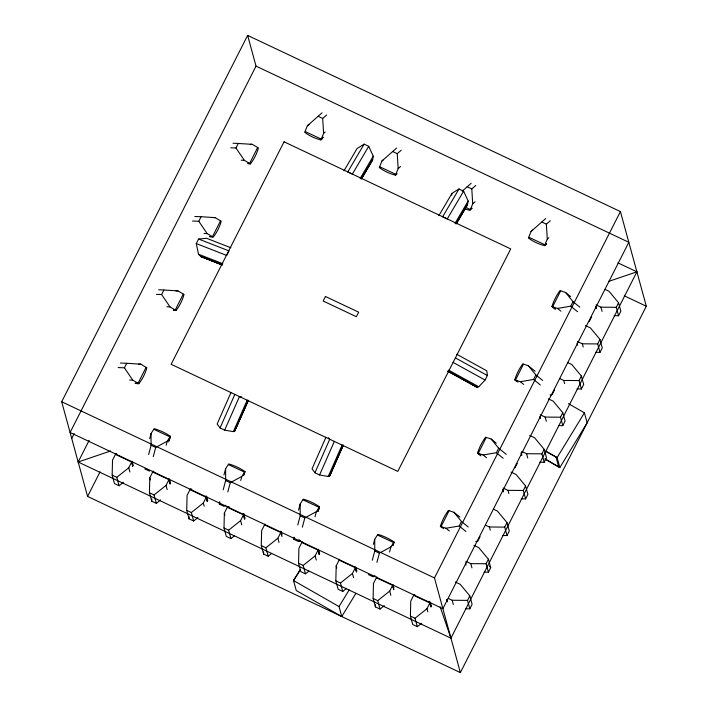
<?xml version="1.0" encoding="UTF-8"?>
<svg xmlns="http://www.w3.org/2000/svg" width="708" height="708" viewBox="0 0 708 708"><rect width="100%" height="100%" fill="white"/><g stroke="black" fill="none" stroke-linecap="round" stroke-linejoin="round"><path stroke-width="1.06" d="M222.268 264.916L200.895 256.544L221.524 264.783M112.165 475.156L112.519 460.191L115.422 454.421L131.644 462.014L128.75 467.784L116.785 477.316L112.165 475.156L114.475 483.591L119.094 485.75L123.36 482.343M149.441 492.768L149.795 477.811L152.698 472.032L168.929 479.635L166.026 485.405L154.061 494.927L149.441 492.768L151.751 501.202L156.371 503.37L160.645 499.963M151.751 501.202L151.804 499.069M186.726 510.388L187.071 495.423L189.974 489.653L206.205 497.246L203.302 503.016L191.346 512.548L186.726 510.388L189.027 518.822L193.647 520.982L197.921 517.583M189.027 518.822L189.08 516.681M224.002 528L224.356 513.043L227.259 507.273L243.49 514.866L240.587 520.637L228.622 530.168L224.002 528L226.312 536.434L230.932 538.602L234.348 535.876M261.279 545.62L261.633 530.655L264.535 524.885L280.766 532.478L277.863 538.248L265.898 547.78L261.279 545.62L263.588 554.054L268.208 556.214L271.624 553.497M263.588 554.054L263.642 551.913M298.564 563.241L298.909 548.275L301.812 542.505L318.042 550.098L315.14 555.869L303.183 565.4L298.564 563.241L300.865 571.675L305.484 573.834L308.9 571.108M335.84 580.852L336.194 565.887L339.097 560.116L355.327 567.71L352.425 573.489L340.459 583.011L335.84 580.852L338.15 589.286L342.769 591.445L346.185 588.729M373.116 598.472L373.47 583.507L376.373 577.737L392.604 585.33L389.701 591.1L377.736 600.632L373.116 598.472L375.426 606.906L380.046 609.066L384.32 605.659M375.426 606.906L375.479 604.765M410.401 616.084L410.746 601.127L413.649 595.348L429.88 602.942L426.977 608.721L415.021 618.243L410.401 616.084L412.711 624.518L417.322 626.677L421.596 623.279M323.583 137.228L321.14 139.042M471.909 208.391L470.209 209.48M146.007 367.487L146.857 367.762A45.763 42.082 -87.9 0 1 143.609 376.187A45.763 42.082 -87.9 0 1 138.83 383.709L138.148 383.09M175.319 309.9L176.018 310.44A45.763 42.082 -87.9 0 0 180.797 302.918A45.763 42.082 -87.9 0 0 184.045 294.484L183.195 294.209M249.72 163.274L250.402 163.893A45.763 42.082 -87.9 0 0 255.172 156.371A45.763 42.082 -87.9 0 0 258.42 147.937L257.57 147.662M486.219 437.517L485.582 437.163A45.763 34.966 -50.8 0 0 480.856 444.898A45.763 34.966 -50.8 0 0 477.555 453.102L480.936 455.855M523.407 364.239L522.769 363.885A45.763 34.966 -50.8 0 0 518.052 371.62A45.763 34.966 -50.8 0 0 514.743 379.824L516.433 381.205M528.92 237.295L528.407 238.047A45.763 42.56 48.8 0 0 536.186 242.667A45.763 42.56 48.8 0 0 544.638 245.641L544.762 244.711M361.673 178.593L372.576 160.061L373.258 156.194L368.726 146.299L364.116 144.131L357.053 148.574L343.973 170.805M451.651 195.107L451.952 193.417L459.005 188.974L463.616 191.142L468.156 201.037L467.475 204.904L456.571 223.427M212.533 236.543L213.205 237.162A45.763 42.082 -87.9 0 0 217.984 229.64A45.763 42.082 -87.9 0 0 221.232 221.215L220.4 220.914M449.022 510.813L448.394 510.433A45.763 34.966 -50.8 0 0 443.668 518.168A45.763 34.966 -50.8 0 0 440.358 526.371L442.049 527.752M149.68 438.686L151.043 433.544L153.76 429.287L169.982 436.898L170.38 436.287A45.763 34.488 14.9 0 0 162.654 431.862A45.763 34.488 14.9 0 0 154.149 428.676L153.963 429.384M148.636 454.545L151.087 445.297L151.043 433.544M153.247 456.704L155.707 447.465L167.274 441.155L170.035 436.809L169.079 439.925M166.176 445.261L167.274 441.155M168.663 441.942L170.07 436.774M169.283 440.394L170.38 436.287M223.958 474.944L225.604 468.776L228.312 464.519L244.543 472.13L241.826 476.387L240.738 480.502M225.905 505.273L223.985 506.317L219.365 504.158L219.914 502.096M223.188 489.777L225.648 480.528L225.604 468.776M227.808 491.936L230.268 482.697L241.826 476.387M243.632 475.156L244.933 471.519A45.763 34.488 14.9 0 0 237.215 467.094A45.763 34.488 14.9 0 0 228.711 463.908L228.516 464.616M243.72 475.218L244.623 472.006M244.393 473.572L244.933 471.519M298.519 510.176L300.157 504.007L302.874 499.76L319.104 507.362L319.494 506.751A45.763 34.488 14.9 0 0 311.777 502.335A45.763 34.488 14.9 0 0 303.263 499.14L303.077 499.848M300.466 540.505L298.537 541.549L293.926 539.39L294.466 537.337M297.749 525.009L300.21 515.76L300.157 504.007M298.537 541.549L299.086 539.496M302.369 527.177L304.829 517.929L316.387 511.619L319.149 507.273L317.919 511.415M315.025 516.76L316.387 511.619M318.007 511.477L319.184 507.238M318.671 509.831L319.494 506.751M373.355 544.381L374.718 539.248L377.435 534.991L393.657 542.602L390.949 546.859L389.577 551.992M372.311 560.24L374.771 550.992L374.718 539.248M376.921 562.409L379.382 553.16L390.949 546.859M392.754 545.62L394.055 541.983A45.763 34.488 14.9 0 0 386.329 537.567A45.763 34.488 14.9 0 0 377.824 534.372L377.638 535.08M392.843 545.682L393.745 542.47M393.506 544.036L394.055 541.983M544.886 245.003L546.47 243.623M560.577 291.023L559.957 290.616A45.763 34.966 -50.8 0 0 555.24 298.351A45.763 34.966 -50.8 0 0 551.93 306.555L555.311 309.308M322.025 112.829L307.378 125.767L304.732 132.343A45.763 42.56 48.8 0 0 312.511 136.971A45.763 42.56 48.8 0 0 320.963 139.936L322.538 138.556M320.963 139.936L321.211 139.308M326.645 114.997L322.689 118.457L323.6 133.361L321.29 139.113L305.236 131.591M396.586 148.061L381.931 160.999L379.63 166.752L395.852 174.345L398.161 168.601L397.25 153.689L401.206 150.229M379.798 166.831L379.293 167.575A45.763 42.56 48.8 0 0 387.072 172.203A45.763 42.56 48.8 0 0 395.515 175.168L395.648 174.248M470.333 209.772L470.077 210.409A45.763 42.56 48.8 0 1 465.094 208.878M465.253 207.161L470.413 209.577L472.714 203.833L471.802 188.93L475.758 185.461M545.7 218.533L531.053 231.472L528.743 237.215L544.965 244.809L546.549 243.419M544.894 244.871L547.275 239.065L546.364 224.162L550.32 220.692M231.056 392.4L217.144 423.986L220.064 427.951L224.675 430.128L233.357 431.632L234.72 431.048L248.234 400.436M220.064 427.951L234.835 394.4M224.675 430.128L239.454 396.577L241.623 396.949M233.357 431.632L247.269 400.047M234.72 431.048L235.852 428.013M236.746 426.048L248.021 400.374M234.569 430.977L248.172 400.427M248.393 400.374L234.631 431.004M325.946 437.243L312.042 468.829L314.954 472.794L319.565 474.971L328.255 476.475L329.813 475.811L343.283 445.217M314.954 472.794L329.733 439.243L328.565 437.65M319.565 474.971L334.344 441.42M328.255 476.475L342.159 444.889M343.132 445.279L329.609 475.891L343.017 445.261M124.413 367.806L126.697 363.275L140.795 364.186L146.087 367.31L138.069 383.258L132.777 380.143L124.413 367.806L118.156 367.576M161.61 294.537L163.893 289.997L177.991 290.917L183.284 294.032L175.257 309.989L169.964 306.865L161.61 294.537L156.388 294.342M198.798 221.268L201.081 216.728L215.179 217.639L220.524 220.852L212.444 236.711L207.152 233.596L198.798 221.268L192.532 221.029M235.985 147.99L238.269 143.45L252.367 144.37L257.659 147.485L249.632 163.442L244.34 160.318L235.985 147.99L230.764 147.795M132.741 466.165L131.502 461.943L132.069 461.182L133.219 465.395M170.079 483.847L168.929 479.537L169.345 478.794L170.212 481.962M207.329 501.388L206.205 497.158L206.63 496.414A45.763 44.48 -15.3 0 0 206.019 495.972M227.675 506.432L227.463 507.362M243.313 514.787L243.906 514.026A45.763 44.48 -15.3 0 0 243.304 513.583M264.951 524.053L264.739 524.982M280.58 531.204A45.763 44.48 -15.3 0 1 281.182 531.646L280.678 532.416L282.005 536.522M302.236 541.664L302.015 542.594M339.513 559.285L339.3 560.214M356.478 571.931L355.204 567.648L355.743 566.878M376.789 576.896L376.576 577.834M392.427 585.25L393.02 584.498M465.448 608.792L469.829 608.827L467.519 600.393L469.802 595.853L460.209 584.312L455.315 582.02M484.042 572.153L488.423 572.188L486.113 563.754L488.396 559.214L478.803 547.673L473.909 545.39M502.636 535.514L507.017 535.549L504.707 527.115L506.99 522.575L497.397 511.043L493.476 509.211M521.23 498.875L525.61 498.91L523.3 490.476L525.584 485.945L515.99 474.404L511.096 472.112M539.823 462.244L544.204 462.28L541.894 453.846L544.178 449.306L534.584 437.765L529.69 435.473M558.417 425.605L562.798 425.641L560.488 417.207L562.771 412.667L553.178 401.135L548.284 398.843M577.011 388.966L581.392 389.002L579.082 380.568L581.365 376.028L571.772 364.496L567.86 362.664M595.605 352.327L599.986 352.363L597.676 343.929L599.959 339.397L590.366 327.857L585.472 325.565M614.199 315.697L618.58 315.733L616.279 307.299L618.553 302.759L608.96 291.218L605.048 289.386M469.829 608.827L472.103 604.287L469.802 595.853M488.423 572.188L490.697 567.648L488.396 559.214M507.017 535.549L509.3 531.009L506.99 522.575M525.61 498.91L527.894 494.379L525.584 485.945M544.204 462.28L546.487 457.74L544.178 449.306M562.798 425.641L565.081 421.101L562.771 412.667M581.392 389.002L583.675 384.462L581.365 376.028M599.986 352.363L602.269 347.832L599.959 339.397M618.58 315.733L620.863 311.193L618.553 302.759M200.895 256.544L198.497 254.216L196.293 243.579L198.585 239.047L206.55 238.269L230.888 247.765M479.944 454.713L478.254 453.332L486.281 437.402L491.166 439.031L496.246 443.164M445.952 528.239L459.191 526.009L461.474 521.469L453.978 512.309L449.093 510.672L441.066 526.61L445.952 528.239L449.332 531M478.254 453.332L483.139 454.97L496.379 452.731L498.662 448.199L491.166 439.031M520.327 381.692L533.567 379.461L535.85 374.921L528.363 365.762L523.477 364.124L515.442 380.063L520.327 381.692L523.716 384.453M557.523 308.423L570.754 306.183L573.038 301.652L565.55 292.484L560.665 290.855L552.638 306.785L557.523 308.423L560.904 311.175M480.077 536.62L477.794 541.16L475.758 541.505M514.981 467.882L517.265 463.351M554.452 390.073L552.169 394.613L550.134 394.958M589.357 321.335L591.64 316.803M61.684 401.763L247.632 35.4L620.42 211.568L646.315 306.237L460.368 672.6L87.58 496.432L61.684 401.763L434.473 577.932L460.368 672.6M256.031 66.127L70.092 432.5L442.881 608.659L628.828 242.295L256.031 66.127L247.632 35.4M71.729 438.482L74.225 433.553M617.907 262.836L636.899 271.81L450.952 638.173L78.163 462.014L89.164 440.341M87.58 496.432L100.076 471.811M447.881 371.16L477.112 387.223L466.864 381.32M447.704 371.213L476.873 387.294L478.75 386.754L485.095 380.054L487.387 375.523L486.812 370.833L456.695 354.239M434.473 577.932L620.42 211.568M364.116 144.131L347.761 171.92L352.372 174.088L368.726 146.299M360.177 178.425L373.258 156.194M361.558 178.009L372.665 159.574L361.195 179.142M438.863 215.648L451.952 193.417M459.005 188.974L442.65 216.763L447.261 218.931L463.616 191.142M455.067 223.268L468.156 201.037M456.996 221.923L462.997 211.736M464.085 209.878L467.554 204.417L456.085 223.985M552.736 306.591L555.169 308.856M515.53 379.886L517.982 382.125M478.343 453.164L477.555 453.102M441.155 526.433L443.606 528.672M300.316 569.436L293.528 580.551L296.263 590.534L341.76 616.544L355.894 593.384M300.44 569.728L293.528 580.551L339.026 606.561L341.76 616.544M339.026 606.561L349.203 589.888M584.419 412.817L557.107 457.598L559.833 467.581L587.153 422.809L584.419 412.817L568.418 403.666M131.715 461.864L132.803 466.227M169 479.484L170.15 483.697M243.561 514.716L244.641 518.991M392.674 585.18L393.754 589.454M319.113 554.249L318.131 549.921L319.273 554.169M462.253 191.133L471.147 183.301M307.378 125.767L308.954 124.387M323.6 133.361L325.184 131.98M381.931 160.999L383.515 159.619M398.161 168.601L400.533 166.513M395.515 175.168L397.099 173.787M472.714 203.833L475.086 201.753M470.413 209.577L471.988 208.187M531.053 231.472L532.628 230.082M547.275 239.065L548.859 237.676M544.638 245.641L546.213 244.251M375.028 575.737L373.098 576.781L368.479 574.622M168.902 479.555L169.991 483.785M78.163 462.014L110.598 450.969M608.65 281.421L636.899 271.81M430.951 607.092L429.765 602.88L430.305 602.11L431.455 606.331M596.048 304.882L600.942 307.175L616.279 307.299M577.454 341.513L582.348 343.805L597.676 343.929M559.842 378.612L563.754 380.444L579.082 380.568M540.266 414.791L545.16 417.083L560.488 417.207M521.672 451.43L526.566 453.713L541.894 453.846M503.078 488.06L507.972 490.352L523.3 490.476M485.458 525.159L489.378 526.991L504.707 527.115M465.891 561.338L470.785 563.63L486.113 563.754M448.27 598.428L452.191 600.26L467.519 600.393M243.366 514.796L244.641 519.079M392.489 585.259L393.754 589.543M233.047 143.255L238.269 143.45M250.278 144.29L252.367 144.37M241.207 160.203L244.34 160.318M247.65 163.398L249.791 163.539M248.313 163.814L250.402 163.893M194.815 216.489L201.081 216.728M213.09 217.56L215.179 217.639M204.019 233.481L207.152 233.596M212.542 236.746L209.409 236.631L212.604 236.808M158.672 289.802L163.893 289.997M175.903 290.838L177.991 290.917M166.831 306.75L169.964 306.865M175.389 310.069L173.301 309.989L175.416 310.086M173.929 310.361L176.018 310.44M120.44 363.036L126.697 363.275M138.715 364.107L140.795 364.186M129.644 380.028L132.777 380.143M136.051 383.099L138.14 383.205M135.069 383.223L138.228 383.355M136.741 383.639L138.83 383.709M440.925 526.557L440.358 526.371M478.086 453.279L479.776 454.66M545.85 451.447L557.107 457.598L545.806 451.138M551.93 306.555L552.461 306.732M514.743 379.824L515.274 380.01M198.585 239.047L229.003 250.906L226.71 255.446L196.293 243.579M198.497 254.216L222.834 263.703M202.001 256.765L222.277 264.677M200.957 256.455L222.241 264.81M318.069 116.298L322.689 118.457M392.63 151.53L397.25 153.689M467.191 186.762L471.802 188.93M541.744 222.002L546.364 224.162M151.087 445.297L155.707 447.465M225.648 480.528L230.268 482.697M300.21 515.76L304.829 517.929M374.771 550.992L379.382 553.16M144.804 468.917L149.423 471.085M624.332 295.847L646.315 306.237M455.394 357.894L487.387 375.523M453.093 362.416L485.095 380.054M448.633 370.151L478.75 386.754M449.916 371.983L464.979 380.284M545.594 459.147L559.833 467.581L544.771 458.97M413.853 595.446L414.074 594.516A45.763 44.48 -15.3 0 1 414.808 594.702M190.151 489.732L190.399 488.821A45.763 44.48 -15.3 0 1 191.859 489.193M152.875 472.121L153.114 471.201A45.763 44.48 -15.3 0 1 153.848 471.386M115.625 454.518L115.838 453.589A45.763 44.48 -15.3 0 1 116.572 453.766M565.55 292.484L570.621 296.617M573.038 301.652L579.808 307.157M570.754 306.183L577.524 311.697M528.363 365.762L535.124 371.266M535.85 374.921L542.611 380.435M533.567 379.461L540.328 384.966M498.662 448.199L506.273 454.394M496.379 452.731L503.14 458.244M483.139 454.97L486.52 457.722M453.978 512.309L459.899 517.123M461.474 521.469L468.236 526.982M459.191 526.009L465.952 531.513M489.334 566.002L490.697 567.648M440.172 606.871L450.952 638.173M600.942 307.175L602.101 311.387M595.649 306.529L596.225 308.635M595.446 306.431L596.021 308.546M582.348 343.805L583.215 346.973M577.055 343.168L577.631 345.274M563.754 380.444L564.621 383.603M545.16 417.083L546.319 421.295M556.099 457.306L558.639 466.607M539.868 416.437L540.443 418.552M526.566 453.713L527.717 457.934M521.274 453.076L521.849 455.182M521.061 452.978L521.646 455.094M507.972 490.352L508.84 493.52M502.671 489.715L503.255 491.821M502.468 489.617L503.052 491.724M489.378 526.991L490.246 530.15M470.785 563.63L471.935 567.843M465.483 562.984L466.059 565.099M452.191 600.26L453.341 604.482M446.89 599.623L447.465 601.729M446.686 599.526L447.261 601.641M430.836 605.933L429.968 602.774L430.747 606.11M426.977 608.721L427.844 611.88M415.021 618.243L417.322 626.677M393.312 585.551L393.887 587.658M389.701 591.1L390.851 595.322M377.736 600.632L380.046 609.066M356.036 567.931L356.894 571.099M355.407 567.542L356.505 571.825M352.425 573.489L353.575 577.701M336.194 565.887L336.769 568.002M340.459 583.011L342.769 591.445M318.467 549.266L319.618 553.479M318.096 549.974L319.202 554.311M315.14 555.869L316.299 560.09M303.183 565.4L305.484 573.834M281.182 531.646L282.049 534.805M277.863 538.248L279.014 542.47M265.898 547.78L268.208 556.214M243.906 514.026L245.056 518.247M240.587 520.637L241.738 524.849M224.356 513.043L224.932 515.15M228.622 530.168L230.932 538.602M206.63 496.414L207.78 500.627M206.293 497.078L207.409 501.335M206.32 498.22L207.24 501.397M203.302 503.016L204.169 506.185M191.346 512.548L193.647 520.982M166.026 485.405L167.177 489.617M149.795 477.811L150.37 479.918M154.061 494.927L156.371 503.37M128.75 467.784L129.9 472.006M116.785 477.316L119.094 485.75M293.917 537.248L293.926 539.39M219.356 502.016L219.365 504.158M329.176 475.484A45.763 7.629 23.8 0 1 329.813 475.811M467.475 204.904A45.763 22.798 30.5 0 1 466.793 204.665M476.873 387.294A45.763 8.523 -61.1 0 1 477.174 386.648M372.576 160.061A45.763 22.798 30.5 0 1 371.904 159.831M228.41 506.618A45.763 44.48 -15.3 0 1 229.135 506.813M429.092 601.234A45.763 44.48 -15.3 0 1 429.694 601.667M284.05 141.804L171.132 364.293L397.781 471.395L510.707 248.915L284.05 141.804M325.459 296.493L323.158 301.015L356.372 316.706L358.673 312.184L325.459 296.493"/></g></svg>
